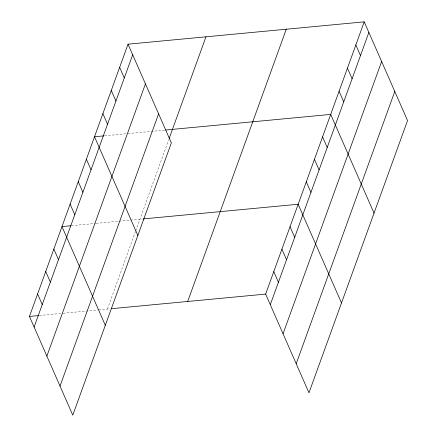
<?xml version="1.0" encoding="UTF-8"?>
<svg xmlns="http://www.w3.org/2000/svg" width="437" height="437" viewBox="0 0 437 437"><rect width="100%" height="100%" fill="white"/><g stroke="black" fill="none" stroke-linecap="round" stroke-linejoin="round"><path stroke-width="0.33" stroke-dasharray="2.19 1.64" d="M107.393 309.068L135.508 231.419M135.743 230.774L168.737 139.649M104.59 135.803L127.44 133.64M128.112 133.58L165.066 130.084M71.389 225.71L95.577 223.422M96.249 223.356L118.422 221.259M119.093 221.193L129.844 220.177M130.516 220.117L142.604 218.97M39.532 315.487L62.376 313.324M63.048 313.263L97.986 309.953M98.658 309.893L110.069 308.812"/><path stroke-width="0.66" d="M128.03 44.192L171.359 142.904L72.782 415.15L29.454 316.437L128.03 44.192L364.218 21.85L407.546 120.563L308.97 392.808L265.641 294.096L364.218 21.85M34.102 327.029L132.679 54.783M46.868 356.111L145.445 83.86M60.022 386.068L158.598 113.822M169.201 138.365L205.969 36.817M187.697 301.47L286.273 29.224M270.29 304.687L368.866 32.442M283.05 333.764L381.627 61.519M296.204 363.726L394.78 91.48M103.919 135.869L94.512 136.754L137.846 235.467M165.738 130.018L330.7 114.412L374.028 213.125M70.718 225.771L61.983 226.595L105.317 325.308M143.27 218.91L298.171 204.254L341.499 302.967M29.454 316.437L38.86 315.547M111.408 308.686L265.641 294.096M355.838 44.989L360.487 55.581M347.459 68.134L352.107 78.72M339.079 91.273L343.728 101.865M322.566 136.874L327.215 147.466M314.432 159.336L319.081 169.922M306.304 181.797L310.953 192.384M290.037 226.716L294.685 237.307M281.903 249.177L286.552 259.764M273.77 271.634L278.418 282.226M119.651 67.336L124.299 77.923M111.271 90.475L115.92 101.067M102.892 113.615L107.54 124.206M86.384 159.215L91.033 169.807M78.25 181.677L82.899 192.269M70.117 204.139L74.765 214.725M53.849 249.057L58.498 259.649M45.721 271.519L50.37 282.111M37.587 293.981L42.236 304.567"/></g></svg>
